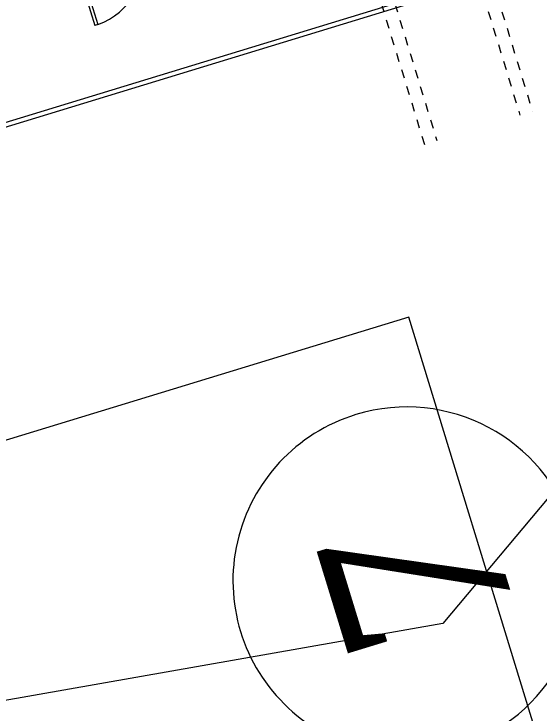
# Model space of a CAD drawing. Header units: metres. Extents: x 0 to 551036, y 0 to 1845929.
# Drawn here: x 547534.21 to 547540.25, y 1841916.99 to 1841925.04 of the extents above; entities that cross this region are included whole.
import ezdxf

# ---------------------------------------------------------------- set-up
doc = ezdxf.new("R2010")
doc.units = ezdxf.units.M
doc.header["$MEASUREMENT"] = 0
doc.linetypes.add('02 Xref HH1 NDK$0$HIDDEN', pattern=[0.375, 0.25, -0.125])
for name, color, linetype, lineweight in [('_0', 7, 'Continuous', 0), ('BD HH1 KEM TMB$0$cay', 7, 'Continuous', 0), ('BD HH1 KEM TMB$0$duong_day_dien', 7, 'Continuous', 0), ('BD HH1 KEM TMB$0$ranhgioithucvat', 7, 'Continuous', 0)]:
    doc.layers.add(name, color=color, linetype=linetype, lineweight=lineweight)
doc.styles.get("Standard").update_dxf_attribs({"font": '', "height": 4})
doc.styles.get('Standard').set_extended_font_data('.VnArial')

# ---------------------------------------------------------------- blocks, each defined once
blk = doc.blocks.new('$DorLib2D$00000002')
for p, q in [((-5, 0), (-5, 4.875)), ((-4.75, 4.875), (-5, 4.875)), ((-4.75, 0), (-4.75, 4.875)), ((4.75, 0), (4.75, 4.875)), ((4.75, 4.875), (5, 4.875)), ((5, 0), (5, 4.875)), ((-5, 0), (-4.75, 0)), ((5, 0), (4.75, 0))]:
    blk.add_line(p, q)
at = {"lineweight": 13}
for centre, start, end in [((-4.875, 0), 0, 88.5307), ((4.875, 0), 91.4693, 180)]:
    blk.add_arc(centre, 4.875, start, end, dxfattribs=at)
blk = doc.blocks.new('C Room')
at = {"color": 6, "elevation": 0, "flags": 128}
for points in [[(60528.7, 50216), (60528.7, 212716)], [(61028.7, 50716), (61028.7, 212716)]]:
    blk.add_lwpolyline(points, dxfattribs=at)
at = {"xscale": 1500, "yscale": 1500, "zscale": 1500, "rotation": 89.99999999999999}
blk.add_blockref('$DorLib2D$00000002', (76028.7, 117218.4, 0), dxfattribs=at)
blk = doc.blocks.new('Substation')
at = {"color": 5, "elevation": 0, "flags": 128}
blk.add_lwpolyline([(3138668.375, 2123459.926, 1), (3138708.375, 2123459.926, 1), (3138668.375, 2123459.926)], format="xyb", dxfattribs=at)
at = {"layer": 'BD HH1 KEM TMB$0$cay', "linetype": 'ByBlock', "lineweight": 13}
for p, q in [((3138717.324, 2123450.831, 0), (3138717.324, 2123578.794, 0)), ((3138643.824, 2123450.831, 0), (3138717.324, 2123450.831, 0))]:
    blk.add_line(p, q, dxfattribs=at)
at = {"layer": 'BD HH1 KEM TMB$0$duong_day_dien', "color": 3, "linetype": '02 Xref HH1 NDK$0$HIDDEN', "lineweight": 13, "ltscale": 0.5, "elevation": 0}
for points in [[(3138790.824, 2123443.294), (3138790.824, 2123443.294), (3138735.824, 2123443.294)], [(3138792.324, 2123441.794), (3138792.324, 2123441.794), (3138735.824, 2123441.794)], [(3138800.324, 2123431.794), (3138800.324, 2123431.794), (3138735.824, 2123431.794)], [(3138801.824, 2123430.294), (3138801.824, 2123430.294), (3138735.824, 2123430.294)]]:
    blk.add_lwpolyline(points, dxfattribs=at)
at = {"xscale": 0.001, "yscale": 0.001, "zscale": 0.001}
blk.add_blockref('C Room', (3138691.296, 2123350.828, 0), dxfattribs=at)
at = {"color": 5, "insert": (3138687.925, 2123468.853, 0), "char_height": 20, "width": 18.36939, "attachment_point": 2}
blk.add_mtext('\\fTimes New Roman|b0|i0|c00|p23;7', dxfattribs=at)

msp = doc.modelspace()

# ---------------------------------------------------------------- linework, layer by layer
at = {"layer": 'BD HH1 KEM TMB$0$ranhgioithucvat', "flags": 128}
msp.add_lwpolyline([(547531.89925, 1842033.28857), (547549.39327, 1841997.82101), (547541.76536, 1841966.13845), (547547.72496, 1841928.26216), (547539.14357, 1841918.01894), (547522.93427, 1841915.16024), (547513.62909, 1841898.1492), (547493.1291, 1841887.66782), (547500.04159, 1841844.0744), (547470.24539, 1841828.35219), (547452.12732, 1841812.28635), (547467.85987, 1841795.61125), (547486.21482, 1841780.36563), (547473.81947, 1841756.78233), (547448.79011, 1841744.87147), (547409.15836, 1841745.20804)], dxfattribs=at)

# ---------------------------------------------------------------- next in the draw order: block references
at = {"layer": '_0', "xscale": 0.1, "yscale": 0.1, "zscale": 0.1, "rotation": 107.0123114188912}
msp.add_blockref('Substation', (842423.72785, 1603911.5666), dxfattribs=at)

doc.saveas('drawing.dxf')
